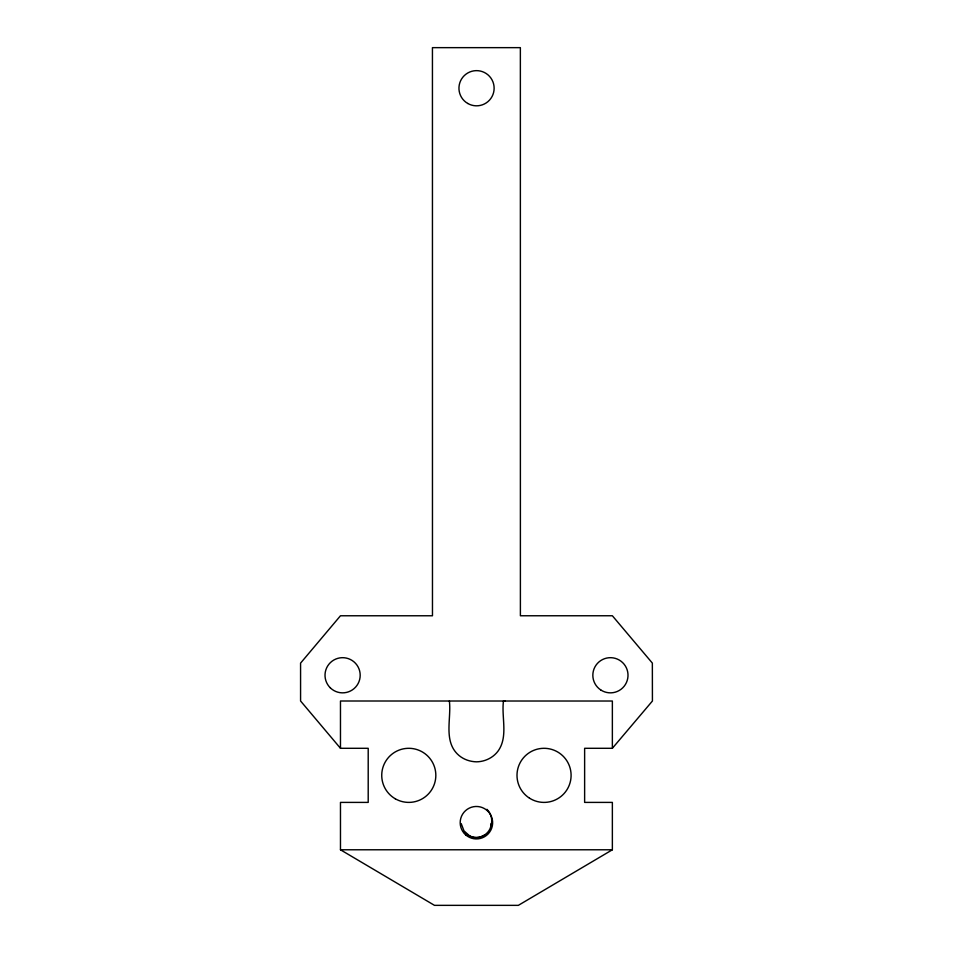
<?xml version="1.0" encoding="UTF-8"?>
<svg xmlns="http://www.w3.org/2000/svg" width="953" height="953" viewBox="0 0 953 953"><rect width="100%" height="100%" fill="white"/><g stroke="black" fill="none" stroke-linecap="round" stroke-linejoin="round"><path stroke-width="1.43" d="M449.363 701.015C451.519 718.062 443.526 740.028 457.285 753.906C462.312 759.005 469.317 761.638 476.417 761.828C484.732 761.745 492.868 757.933 497.919 751.274C508.485 736.872 501.29 717.311 503.47 701.015L505.209 701.015M463.634 831.886A16.237 16.237 0 0 0 469.734 835.995C478.716 840.844 491.117 833.863 491.14 823.547L491.641 823.547M612.362 748.296L652.424 701.015L652.352 663.097L612.362 615.757L520.398 615.769L520.362 47.65L432.436 47.65L432.471 615.769L340.471 615.769L300.576 663.121L300.576 700.991L340.471 748.296L368.203 748.296L368.203 802.402L340.471 802.402L340.471 849.778L434.485 905.35L518.349 905.35L612.362 849.778L612.362 802.402L584.63 802.402L584.63 748.296L612.362 748.296L612.362 701.027L340.471 701.003L340.471 748.296M481.027 836.817L484.589 835.138M481.051 836.817L481.086 836.817A14.879 14.879 0 0 1 469.734 835.995L463.98 830.861L461.192 823.559M340.471 849.778L612.362 849.778M486.947 809.3A16.237 16.237 0 0 1 490.986 825.715M467.744 103.46A17.583 17.583 0 0 0 494.13 88.236A17.583 17.583 0 0 0 467.744 73A17.583 17.583 0 0 0 467.744 103.46M600.747 689.948A17.583 17.583 0 0 0 627.979 676.32A17.583 17.583 0 0 0 602.558 659.536A17.583 17.583 0 0 0 600.747 689.948M330.405 687.935A17.583 17.583 0 0 0 359.674 679.489A17.583 17.583 0 0 0 337.731 658.368A17.583 17.583 0 0 0 330.405 687.935M395.245 798.769A27.053 27.053 0 0 0 435.831 775.373A27.053 27.053 0 0 0 395.269 751.917A27.053 27.053 0 0 0 395.245 798.769M529.463 798.137A27.053 27.053 0 0 0 571.073 776.588A27.053 27.053 0 0 0 531.607 751.333A27.053 27.053 0 0 0 529.463 798.137M465.612 834.816A16.237 16.237 0 0 0 492.308 825.989A16.237 16.237 0 0 0 471.318 807.286A16.237 16.237 0 0 0 465.612 834.816"/></g></svg>
